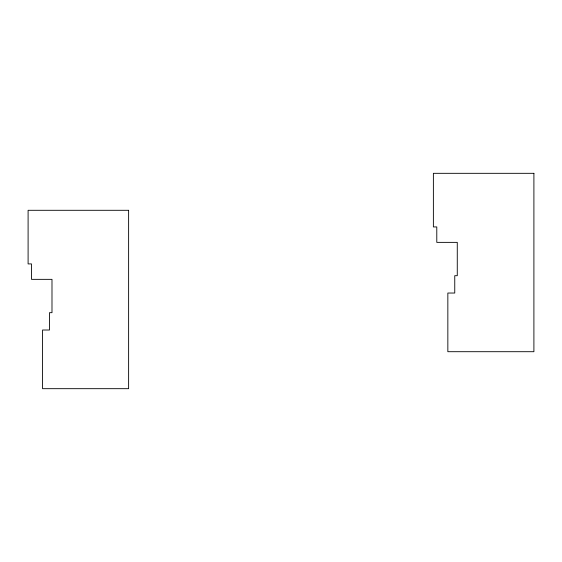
<?xml version="1.0" encoding="UTF-8"?>
<svg xmlns="http://www.w3.org/2000/svg" width="562" height="562" viewBox="0 0 562 562"><rect width="100%" height="100%" fill="white"/><g stroke="black" fill="none" stroke-linecap="round" stroke-linejoin="round"><path stroke-width="0.84" d="M533.9 173.321L433.379 173.321L433.379 226.936L436.786 226.936L436.786 242.37L457.271 242.37L457.271 275.696L454.756 275.696L454.756 293.034L447.844 293.034L447.844 351.7L533.9 351.7L533.9 173.321M128.621 210.3L28.1 210.3L28.1 263.915L31.5 263.915L31.5 279.349L51.992 279.349L51.992 312.676L49.477 312.676L49.477 330.013L42.557 330.013L42.557 388.679L128.621 388.679L128.621 210.3"/></g></svg>
